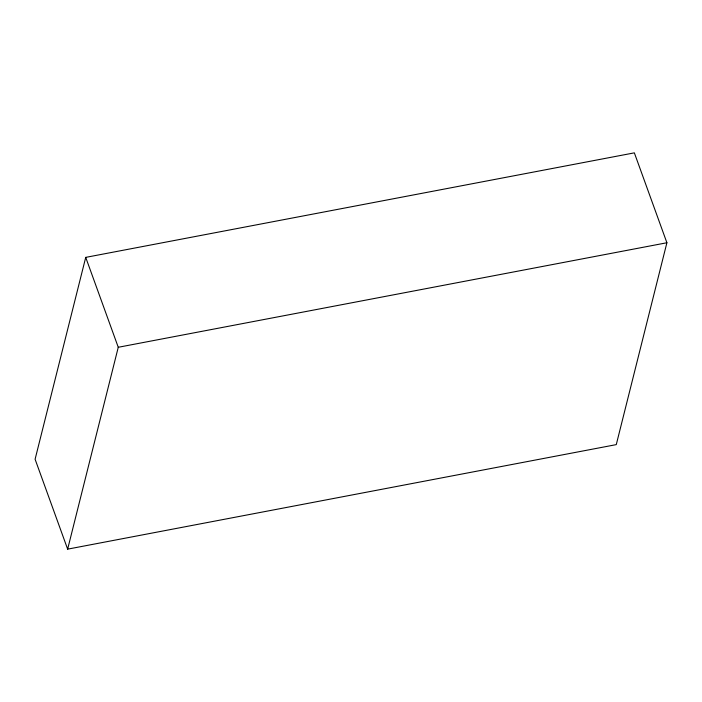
<?xml version="1.0" encoding="UTF-8"?>
<svg xmlns="http://www.w3.org/2000/svg" width="702" height="702" viewBox="0 0 702 702"><rect width="100%" height="100%" fill="white"/><g stroke="black" fill="none" stroke-linecap="round" stroke-linejoin="round"><path stroke-width="1.05" d="M85.723 257.38L35.1 459.248L67.646 549.148L616.277 444.62L666.9 242.752L634.354 152.852L85.723 257.38L118.261 347.279L67.646 549.148M118.261 347.279L666.9 242.752"/></g></svg>
